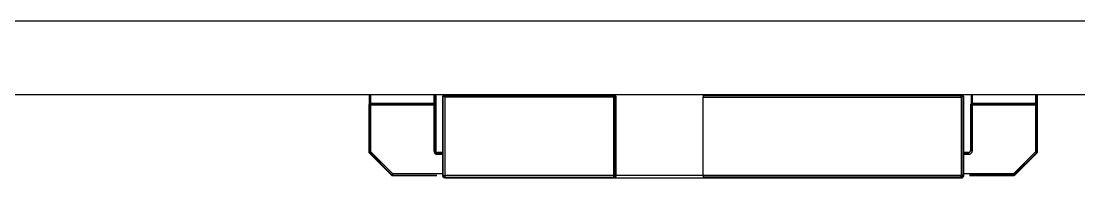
# Model space of a CAD drawing. Header units: millimetres. Extents: x 172 to 597, y 625 to 806.
# Drawn here: x 459.07 to 482.01, y 625.36 to 628.76 of the extents above; entities that cross this region are included whole.
import ezdxf

# ---------------------------------------------------------------- set-up
doc = ezdxf.new("R2010")
doc.units = ezdxf.units.MM

msp = doc.modelspace()

# ---------------------------------------------------------------- linework, layer by layer
at = {"color": 7, "linetype": 'Continuous', "lineweight": 25}
for p, q in [((520.623, 628.762), (175.961, 628.762)), ((520.623, 627.162), (175.961, 627.162)), ((466.625, 626.965), (466.625, 627.162)), ((468.064, 627.162), (468.064, 627.102)), ((468.064, 627.162), (468.064, 626.905)), ((468.064, 627.102), (468.064, 627.102)), ((468.064, 627.102), (468.064, 627.102)), ((468.064, 627.008), (468.064, 627.102)), ((468.214, 625.412), (468.214, 627.112)), ((468.228, 625.412), (468.228, 627.112)), ((471.924, 627.112), (468.263, 627.112)), ((468.263, 627.112), (468.263, 625.412)), ((468.263, 627.147), (471.924, 627.147)), ((471.924, 625.412), (471.924, 627.112)), ((471.959, 625.412), (471.959, 627.112)), ((473.864, 627.147), (479.464, 627.147)), ((473.864, 625.412), (473.864, 627.112)), ((473.864, 627.112), (479.464, 627.112)), ((479.464, 627.112), (479.464, 625.412)), ((479.499, 627.147), (479.5, 627.147)), ((479.499, 627.112), (479.499, 625.412)), ((479.514, 627.112), (479.514, 625.412)), ((479.515, 627.112), (479.514, 627.112)), ((479.515, 625.912), (479.515, 627.112)), ((479.676, 627.162), (479.676, 626.965)), ((481.114, 627.162), (481.114, 627.102)), ((481.114, 627.102), (481.114, 627.102)), ((481.114, 627.102), (481.114, 626.928)), ((481.114, 627.102), (481.114, 627.099)), ((481.114, 627.102), (481.114, 627.102)), ((481.114, 626.952), (481.114, 627.078)), ((466.614, 626.945), (466.625, 626.945)), ((466.614, 626.945), (466.614, 625.912)), ((466.625, 626.945), (466.654, 626.945)), ((466.625, 626.945), (466.625, 625.916)), ((468.024, 626.973), (466.654, 626.973)), ((468.024, 626.96), (466.654, 626.96)), ((466.654, 626.945), (468.024, 626.945)), ((466.654, 625.928), (466.654, 626.945)), ((468.024, 626.945), (468.024, 625.952)), ((468.024, 626.945), (468.052, 626.945)), ((468.052, 626.945), (468.064, 626.945)), ((468.052, 625.952), (468.052, 626.945)), ((468.064, 627.061), (468.064, 626.923)), ((468.064, 625.952), (468.064, 626.945)), ((468.064, 625.912), (468.064, 626.91)), ((468.064, 626.905), (468.064, 625.912)), ((468.064, 626.895), (468.064, 625.941)), ((479.664, 626.945), (479.676, 626.945)), ((479.664, 626.945), (479.664, 625.952)), ((479.676, 626.945), (479.676, 625.952)), ((479.676, 626.945), (479.704, 626.945)), ((481.074, 626.973), (479.704, 626.973)), ((481.074, 626.96), (479.704, 626.96)), ((479.704, 626.945), (481.074, 626.945)), ((479.704, 625.952), (479.704, 626.945)), ((481.074, 626.945), (481.102, 626.945)), ((481.074, 626.945), (481.074, 625.928)), ((481.102, 626.945), (481.114, 626.945)), ((481.102, 626.945), (481.102, 625.928)), ((481.114, 625.928), (481.114, 626.945)), ((481.114, 626.945), (481.114, 625.912)), ((481.114, 626.928), (481.114, 625.928)), ((481.114, 625.912), (481.114, 626.895)), ((479.514, 626.712), (479.514, 626.712)), ((479.514, 625.412), (479.514, 626.712)), ((479.514, 626.712), (479.514, 625.912)), ((468.024, 625.952), (468.052, 625.952)), ((468.052, 625.952), (468.064, 625.952)), ((468.064, 625.952), (468.064, 625.952)), ((479.664, 625.952), (479.676, 625.952)), ((479.676, 625.952), (479.704, 625.952)), ((466.614, 625.912), (467.114, 625.412)), ((467.119, 625.423), (466.625, 625.916)), ((467.13, 625.452), (466.654, 625.928)), ((468.075, 625.923), (468.075, 625.923)), ((468.214, 625.912), (468.104, 625.912)), ((479.624, 625.912), (479.514, 625.912)), ((479.624, 625.912), (479.624, 625.912)), ((481.074, 625.928), (480.598, 625.452)), ((480.614, 625.412), (481.114, 625.912)), ((481.114, 625.912), (480.614, 625.412)), ((481.094, 625.908), (480.618, 625.432)), ((480.626, 625.423), (481.102, 625.9)), ((481.102, 625.9), (480.626, 625.423)), ((481.102, 625.928), (481.074, 625.928)), ((481.114, 625.928), (481.102, 625.928)), ((481.102, 625.9), (481.102, 625.9)), ((481.111, 625.913), (481.111, 625.913)), ((481.114, 625.928), (481.114, 625.928)), ((481.114, 625.912), (481.114, 625.912)), ((467.114, 625.412), (468.088, 625.412)), ((471.924, 625.412), (468.263, 625.412)), ((468.263, 625.376), (471.924, 625.376)), ((468.263, 625.362), (471.924, 625.362)), ((479.464, 625.412), (473.864, 625.412)), ((479.464, 625.376), (473.864, 625.376)), ((473.864, 625.362), (479.464, 625.362)), ((479.639, 625.412), (480.598, 625.412)), ((480.598, 625.412), (480.598, 625.412)), ((480.598, 625.412), (480.614, 625.412)), ((480.613, 625.415), (480.613, 625.415)), ((480.614, 625.412), (480.613, 625.415)), ((480.614, 625.412), (480.614, 625.412)), ((480.626, 625.423), (480.626, 625.423))]:
    msp.add_line(p, q, dxfattribs=at)
at = {"color": 8, "linetype": 'Continuous', "lineweight": 25}
for p, q in [((466.654, 626.973), (466.654, 627.162)), ((468.024, 627.162), (468.024, 626.973)), ((468.052, 626.965), (468.052, 627.162)), ((468.064, 626.945), (468.064, 627.162)), ((468.064, 627.102), (468.064, 627.162)), ((479.704, 626.973), (479.704, 627.162)), ((481.074, 627.162), (481.074, 626.973)), ((481.102, 627.162), (481.102, 626.965)), ((481.114, 626.945), (481.114, 627.162)), ((481.114, 627.102), (481.114, 627.162)), ((481.114, 627.162), (481.114, 626.945)), ((481.114, 627.102), (481.114, 627.102)), ((481.114, 626.895), (481.114, 626.895)), ((468.214, 625.9), (468.104, 625.9)), ((468.104, 625.872), (468.214, 625.872)), ((479.624, 625.9), (479.514, 625.9)), ((479.514, 625.872), (479.624, 625.872)), ((467.119, 625.423), (468.089, 625.423)), ((468.214, 625.452), (467.13, 625.452)), ((480.598, 625.452), (479.514, 625.452)), ((480.598, 625.423), (479.639, 625.423))]:
    msp.add_line(p, q, dxfattribs=at)
at = {"color": 7, "linetype": 'Continuous', "lineweight": 25, "flags": 128}
for points in [[(468.263, 627.112), (468.259, 627.116), (468.255, 627.12), (468.251, 627.124), (468.247, 627.128), (468.244, 627.132), (468.24, 627.135), (468.237, 627.138), (468.235, 627.141)], [(471.974, 625.412), (471.974, 626.364), (471.974, 627.112)], [(479.464, 627.112), (479.468, 627.116), (479.472, 627.12), (479.476, 627.124), (479.48, 627.128), (479.484, 627.132), (479.487, 627.135), (479.49, 627.138), (479.493, 627.141)], [(466.654, 626.96), (466.654, 626.962), (466.654, 626.964), (466.654, 626.966), (466.654, 626.967), (466.654, 626.969), (466.654, 626.97), (466.654, 626.972), (466.654, 626.973)], [(466.654, 626.945), (466.654, 626.947), (466.654, 626.949), (466.654, 626.951), (466.654, 626.953), (466.654, 626.955), (466.654, 626.957), (466.654, 626.959), (466.654, 626.96)], [(468.024, 626.973), (468.024, 626.972), (468.024, 626.97), (468.024, 626.969), (468.024, 626.967), (468.024, 626.966), (468.024, 626.964), (468.024, 626.962), (468.024, 626.96)], [(468.024, 626.96), (468.024, 626.959), (468.024, 626.957), (468.024, 626.955), (468.024, 626.953), (468.024, 626.951), (468.024, 626.949), (468.024, 626.947), (468.024, 626.945)], [(468.064, 626.923), (468.064, 626.922), (468.064, 626.92), (468.064, 626.919), (468.064, 626.917), (468.064, 626.916), (468.064, 626.914), (468.064, 626.912), (468.064, 626.91)], [(468.064, 626.91), (468.064, 626.909), (468.064, 626.907), (468.064, 626.905), (468.064, 626.903), (468.064, 626.901), (468.064, 626.899), (468.064, 626.897), (468.064, 626.895)], [(479.704, 626.96), (479.704, 626.962), (479.704, 626.964), (479.704, 626.966), (479.704, 626.967), (479.704, 626.969), (479.704, 626.97), (479.704, 626.972), (479.704, 626.973)], [(479.704, 626.945), (479.704, 626.947), (479.704, 626.949), (479.704, 626.951), (479.704, 626.953), (479.704, 626.955), (479.704, 626.957), (479.704, 626.959), (479.704, 626.96)], [(481.074, 626.973), (481.074, 626.972), (481.074, 626.97), (481.074, 626.969), (481.074, 626.967), (481.074, 626.966), (481.074, 626.964), (481.074, 626.962), (481.074, 626.96)], [(481.074, 626.96), (481.074, 626.959), (481.074, 626.957), (481.074, 626.955), (481.074, 626.953), (481.074, 626.951), (481.074, 626.949), (481.074, 626.947), (481.074, 626.945)], [(481.114, 626.895), (481.114, 626.903), (481.114, 626.911), (481.114, 626.918), (481.114, 626.926), (481.114, 626.933), (481.114, 626.94), (481.114, 626.946), (481.114, 626.952)], [(468.104, 625.9), (468.104, 625.897), (468.104, 625.894), (468.104, 625.891), (468.104, 625.887), (468.104, 625.883), (468.104, 625.879), (468.104, 625.876), (468.104, 625.872)], [(479.624, 625.872), (479.624, 625.876), (479.624, 625.879), (479.624, 625.883), (479.624, 625.887), (479.624, 625.891), (479.624, 625.894), (479.624, 625.897), (479.624, 625.9)], [(481.074, 625.928), (481.077, 625.925), (481.08, 625.923), (481.082, 625.92), (481.085, 625.917), (481.087, 625.915), (481.09, 625.913), (481.092, 625.91), (481.094, 625.908)], [(481.094, 625.908), (481.096, 625.906), (481.098, 625.905), (481.099, 625.903), (481.1, 625.902), (481.101, 625.901), (481.102, 625.9), (481.102, 625.9), (481.102, 625.9)], [(480.618, 625.432), (480.615, 625.434), (480.613, 625.436), (480.611, 625.438), (480.608, 625.441), (480.606, 625.443), (480.603, 625.446), (480.6, 625.449), (480.598, 625.452)], [(480.598, 625.452), (480.6, 625.447), (480.602, 625.442), (480.604, 625.437), (480.605, 625.433), (480.607, 625.429), (480.609, 625.425), (480.61, 625.422), (480.611, 625.419)], [(480.598, 625.452), (480.598, 625.448), (480.598, 625.444), (480.598, 625.44), (480.598, 625.436), (480.598, 625.433), (480.598, 625.429), (480.598, 625.426), (480.598, 625.423)], [(480.598, 625.423), (480.598, 625.422), (480.598, 625.421), (480.598, 625.42), (480.598, 625.419), (480.598, 625.418), (480.598, 625.417), (480.598, 625.417), (480.598, 625.416)], [(480.623, 625.426), (480.622, 625.427), (480.622, 625.427), (480.621, 625.428), (480.62, 625.429), (480.62, 625.429), (480.619, 625.43), (480.618, 625.431), (480.618, 625.432)]]:
    msp.add_lwpolyline(points, dxfattribs=at)
at = {"color": 8, "linetype": 'Continuous', "lineweight": 25, "flags": 128}
for points in [[(481.114, 627.098), (481.114, 627.098), (481.114, 627.102)], [(481.114, 627.078), (481.114, 627.075), (481.114, 627.075)], [(481.114, 626.948), (481.114, 626.949), (481.114, 626.952)]]:
    msp.add_lwpolyline(points, dxfattribs=at)
at = {"color": 7, "linetype": 'Continuous', "lineweight": 25}
for centre, radius, start, end in [((468.275, 627.1), 0.0572, 134.5101, 167.9429), ((474.264, 633.172), 8.528, 224.9463, 225.0079), ((468.275, 627.1), 0.0572, 102.0479, 135.4944), ((471.925, 627.081), 0.0659, 64.7745, 90.4684), ((471.936, 627.143), 0.0174, 351.691, 51.8998), ((471.87, 627.143), 0.0823, 337.3976, 357.8999), ((479.452, 627.1), 0.0573, 44.5098, 77.9376), ((479.453, 627.1), 0.0572, 12.0531, 45.4946), ((461.83, 627.082), 19.284, 359.99, 0.0596), ((466.639, 626.944), 0.025, 122.0784, 177.2146), ((466.653, 626.924), 0.0495, 88.9984, 123.6531), ((468.025, 626.924), 0.0495, 56.3519, 90.9999), ((468.039, 626.944), 0.0251, 2.8088, 57.9289), ((479.689, 626.944), 0.025, 122.0784, 177.2146), ((479.703, 626.924), 0.0495, 88.9984, 123.6531), ((481.075, 626.924), 0.0495, 56.3519, 90.9999), ((481.089, 626.944), 0.0251, 2.8088, 57.9289), ((468.104, 625.952), 0.08, 180, 270), ((468.104, 625.952), 0.04, 180, 225), ((468.104, 625.952), 0.04, 180, 225), ((479.624, 625.952), 0.08, 270, 0), ((479.624, 625.952), 0.04, 315, 0), ((468.104, 625.952), 0.04, 225, 270), ((468.104, 625.952), 0.04, 225, 270), ((477.746, 625.902), 9.642, 179.9404, 180.01), ((479.624, 625.952), 0.04, 270, 315), ((489.266, 625.902), 9.642, 179.9404, 180.01), ((481.074, 625.928), 0.04, 315, 337.5), ((481.074, 625.928), 0.04, 315, 337.5), ((481.074, 625.928), 0.04, 337.5, 0), ((481.074, 625.928), 0.04, 337.5, 0), ((468.247, 625.414), 0.0339, 184.4034, 247.9953), ((468.251, 625.38), 0.0167, 171.5281, 233.1122), ((468.316, 625.38), 0.0813, 156.8233, 177.7827), ((468.263, 625.441), 0.0651, 244.1889, 270.4772), ((471.925, 625.443), 0.0659, 269.5316, 295.2255), ((471.87, 625.38), 0.0825, 2.1142, 22.6812), ((471.936, 625.381), 0.0174, 308.1093, 8.3068), ((479.464, 625.441), 0.0651, 269.5238, 295.8081), ((479.411, 625.38), 0.0817, 2.2627, 23.3367), ((479.476, 625.38), 0.0167, 306.9008, 8.5022), ((479.48, 625.414), 0.034, 292.0013, 355.5733), ((480.594, 625.461), 0.0449, 274.8087, 292.5479), ((482.721, 625.415), 2.123, 179.9865, 180.1005), ((480.598, 625.452), 0.04, 270, 292.5), ((480.598, 625.452), 0.04, 270, 292.5), ((480.594, 625.461), 0.0449, 292.4523, 310.1906), ((483.2, 626.491), 2.802, 202.4882, 202.5868), ((480.598, 625.452), 0.04, 292.5, 315), ((480.598, 625.452), 0.04, 292.5, 315), ((482.75, 627.553), 3.008, 224.9905, 225.071)]:
    msp.add_arc(centre, radius, start, end, dxfattribs=at)
for points, knots in [([(468.052, 627.073), (468.055, 627.077), (468.062, 627.086), (468.063, 627.096), (468.064, 627.102)], [0, 0, 0, 0, 0.389886, 1, 1, 1, 1]), ([(468.064, 627.102), (468.064, 627.097), (468.064, 627.089), (468.064, 627.076), (468.064, 627.065), (468.064, 627.061)], [0, 0, 0, 0, 0.542423, 0.792924, 1, 1, 1, 1]), ([(468.219, 627.112), (468.217, 627.112), (468.214, 627.112), (468.214, 627.112), (468.214, 627.112)], [0, 0, 0, 0, 0.55974, 1, 1, 1, 1]), ([(468.228, 627.112), (468.226, 627.112), (468.222, 627.112), (468.22, 627.112), (468.219, 627.112)], [0, 0, 0, 0, 0.559874, 1, 1, 1, 1]), ([(468.263, 627.162), (468.263, 627.161), (468.263, 627.161), (468.263, 627.158), (468.263, 627.156)], [0, 0, 0, 0, 0.55974, 1, 1, 1, 1]), ([(468.263, 627.156), (468.263, 627.155), (468.263, 627.152), (468.263, 627.149), (468.263, 627.147)], [0, 0, 0, 0, 0.559874, 1, 1, 1, 1]), ([(471.924, 627.162), (471.928, 627.161), (471.936, 627.161), (471.943, 627.158), (471.946, 627.156)], [0, 0, 0, 0, 0.559746, 1, 1, 1, 1]), ([(471.946, 627.112), (471.942, 627.112), (471.935, 627.112), (471.928, 627.112), (471.924, 627.112)], [0, 0, 0, 0, 0.559741, 1, 1, 1, 1]), ([(471.959, 627.112), (471.957, 627.112), (471.953, 627.112), (471.948, 627.112), (471.946, 627.112)], [0, 0, 0, 0, 0.559883, 1, 1, 1, 1]), ([(479.464, 627.156), (479.464, 627.158), (479.464, 627.161), (479.464, 627.161), (479.464, 627.162)], [0, 0, 0, 0, 0.55974, 1, 1, 1, 1]), ([(479.464, 627.147), (479.464, 627.149), (479.464, 627.153), (479.464, 627.155), (479.464, 627.156)], [0, 0, 0, 0, 0.559874, 1, 1, 1, 1]), ([(479.509, 627.112), (479.507, 627.112), (479.504, 627.112), (479.501, 627.112), (479.499, 627.112)], [0, 0, 0, 0, 0.559874, 1, 1, 1, 1]), ([(479.514, 627.112), (479.514, 627.112), (479.513, 627.112), (479.51, 627.112), (479.509, 627.112)], [0, 0, 0, 0, 0.55974, 1, 1, 1, 1]), ([(468.064, 626.91), (468.064, 626.917), (468.064, 626.933), (468.064, 626.967), (468.064, 626.991), (468.064, 627.008)], [0, 0, 0, 0, 0.201752, 0.44877, 1, 1, 1, 1]), ([(468.104, 625.872), (468.094, 625.881), (468.079, 625.896), (468.066, 625.92), (468.064, 625.934), (468.064, 625.941)], [0, 0, 0, 0, 0.504903, 0.750087, 1, 1, 1, 1]), ([(466.614, 625.912), (466.614, 625.912), (466.616, 625.912), (466.622, 625.915), (466.625, 625.916)], [0, 0, 0, 0, 0.554193, 1, 1, 1, 1]), ([(466.625, 625.916), (466.63, 625.918), (466.639, 625.922), (466.649, 625.926), (466.654, 625.928)], [0, 0, 0, 0, 0.55524, 1, 1, 1, 1]), ([(481.11, 625.913), (481.111, 625.913), (481.114, 625.912), (481.114, 625.912), (481.114, 625.912)], [0, 0, 0, 0, 0.210839, 1, 1, 1, 1]), ([(467.119, 625.423), (467.117, 625.42), (467.114, 625.413), (467.114, 625.412), (467.114, 625.412)], [0, 0, 0, 0, 0.56529, 1, 1, 1, 1]), ([(467.13, 625.452), (467.128, 625.446), (467.123, 625.435), (467.12, 625.427), (467.119, 625.423)], [0, 0, 0, 0, 0.565249, 1, 1, 1, 1]), ([(468.228, 625.412), (468.23, 625.412), (468.234, 625.412), (468.239, 625.412), (468.241, 625.412)], [0, 0, 0, 0, 0.559874, 1, 1, 1, 1]), ([(468.241, 625.367), (468.239, 625.368), (468.234, 625.371), (468.23, 625.375), (468.228, 625.376)], [0, 0, 0, 0, 0.559874, 1, 1, 1, 1]), ([(468.241, 625.412), (468.245, 625.412), (468.252, 625.412), (468.26, 625.412), (468.263, 625.412)], [0, 0, 0, 0, 0.55974, 1, 1, 1, 1]), ([(468.263, 625.362), (468.259, 625.362), (468.251, 625.362), (468.244, 625.366), (468.241, 625.367)], [0, 0, 0, 0, 0.55974, 1, 1, 1, 1]), ([(471.946, 625.412), (471.943, 625.412), (471.936, 625.412), (471.928, 625.412), (471.924, 625.412)], [0, 0, 0, 0, 0.501901, 1, 1, 1, 1]), ([(471.946, 625.367), (471.942, 625.365), (471.935, 625.362), (471.928, 625.362), (471.924, 625.362)], [0, 0, 0, 0, 0.5597458, 1, 1, 1, 1]), ([(471.924, 625.362), (471.967, 625.362), (472.052, 625.362), (472.572, 625.362), (473.204, 625.362), (473.644, 625.362), (473.864, 625.362)], [0, 0, 0, 0, 0.279633, 0.559261, 0.779629, 1, 1, 1, 1]), ([(471.959, 625.412), (471.957, 625.412), (471.953, 625.412), (471.948, 625.412), (471.946, 625.412)], [0, 0, 0, 0, 0.590302, 1, 1, 1, 1]), ([(471.974, 625.412), (471.974, 625.407), (471.973, 625.398), (471.967, 625.385), (471.958, 625.374), (471.95, 625.369), (471.946, 625.367)], [0, 0, 0, 0, 0.25, 0.5, 0.75, 1, 1, 1, 1]), ([(473.864, 625.412), (473.62, 625.412), (473.133, 625.412), (472.515, 625.412), (472.076, 625.412), (472.008, 625.412), (471.974, 625.412)], [0, 0, 0, 0, 0.25, 0.5, 0.75, 1, 1, 1, 1]), ([(479.486, 625.412), (479.483, 625.412), (479.475, 625.412), (479.468, 625.412), (479.464, 625.412)], [0, 0, 0, 0, 0.501914, 1, 1, 1, 1]), ([(479.486, 625.367), (479.482, 625.365), (479.475, 625.362), (479.467, 625.362), (479.464, 625.362)], [0, 0, 0, 0, 0.55974, 1, 1, 1, 1]), ([(479.464, 625.362), (479.468, 625.362), (479.476, 625.362), (479.483, 625.366), (479.486, 625.367)], [0, 0, 0, 0, 0.55974, 1, 1, 1, 1]), ([(479.499, 625.412), (479.497, 625.412), (479.493, 625.412), (479.488, 625.412), (479.486, 625.412)], [0, 0, 0, 0, 0.591822, 1, 1, 1, 1]), ([(479.499, 625.376), (479.497, 625.374), (479.493, 625.371), (479.488, 625.368), (479.486, 625.367)], [0, 0, 0, 0, 0.559874, 1, 1, 1, 1]), ([(479.486, 625.367), (479.489, 625.368), (479.494, 625.371), (479.498, 625.375), (479.499, 625.376)], [0, 0, 0, 0, 0.559874, 1, 1, 1, 1]), ([(479.509, 625.389), (479.508, 625.387), (479.505, 625.382), (479.501, 625.378), (479.5, 625.376)], [0, 0, 0, 0, 0.559874, 1, 1, 1, 1]), ([(479.514, 625.412), (479.514, 625.407), (479.514, 625.4), (479.511, 625.392), (479.509, 625.389)], [0, 0, 0, 0, 0.55974, 1, 1, 1, 1])]:
    msp.add_open_spline(points, degree=3, knots=knots, dxfattribs=at)
for points in [[(468.214, 627.112), (468.214, 627.115), (468.214, 627.121), (468.217, 627.131), (468.222, 627.14), (468.226, 627.145), (468.228, 627.147)], [(468.263, 627.147), (468.263, 627.145), (468.263, 627.14), (468.263, 627.131), (468.263, 627.121), (468.263, 627.115), (468.263, 627.112)], [(471.924, 627.112), (471.924, 627.115), (471.924, 627.121), (471.924, 627.131), (471.924, 627.139), (471.924, 627.144), (471.924, 627.147)], [(471.946, 627.156), (471.95, 627.154), (471.958, 627.149), (471.967, 627.138), (471.973, 627.126), (471.974, 627.116), (471.974, 627.112)], [(473.864, 627.147), (473.864, 627.145), (473.864, 627.14), (473.864, 627.131), (473.864, 627.121), (473.864, 627.115), (473.864, 627.112)], [(479.464, 627.112), (479.464, 627.115), (479.464, 627.121), (479.464, 627.131), (479.464, 627.14), (479.464, 627.145), (479.464, 627.147)], [(479.499, 627.147), (479.501, 627.145), (479.506, 627.14), (479.51, 627.131), (479.513, 627.121), (479.514, 627.115), (479.514, 627.112)], [(479.515, 627.112), (479.514, 627.115), (479.514, 627.121), (479.511, 627.131), (479.506, 627.14), (479.502, 627.145), (479.5, 627.147)], [(468.214, 625.412), (468.214, 625.412), (468.214, 625.412), (468.217, 625.412), (468.222, 625.412), (468.226, 625.412), (468.228, 625.412)], [(468.228, 625.376), (468.226, 625.379), (468.222, 625.384), (468.217, 625.392), (468.214, 625.402), (468.214, 625.408), (468.214, 625.412)], [(468.263, 625.412), (468.263, 625.408), (468.263, 625.402), (468.263, 625.392), (468.263, 625.384), (468.263, 625.379), (468.263, 625.376)], [(468.263, 625.376), (468.263, 625.374), (468.263, 625.37), (468.263, 625.365), (468.263, 625.362), (468.263, 625.362), (468.263, 625.362)], [(471.924, 625.377), (471.924, 625.379), (471.924, 625.384), (471.924, 625.393), (471.924, 625.402), (471.924, 625.408), (471.924, 625.412)], [(471.924, 625.362), (471.924, 625.362), (471.924, 625.362), (471.924, 625.365), (471.924, 625.37), (471.924, 625.374), (471.924, 625.377)], [(471.974, 625.412), (471.974, 625.412), (471.973, 625.412), (471.97, 625.412), (471.966, 625.412), (471.961, 625.412), (471.959, 625.412)], [(473.864, 625.412), (473.864, 625.408), (473.864, 625.402), (473.864, 625.392), (473.864, 625.384), (473.864, 625.379), (473.864, 625.376)], [(473.864, 625.376), (473.864, 625.374), (473.864, 625.37), (473.864, 625.365), (473.864, 625.362), (473.864, 625.362), (473.864, 625.362)], [(479.464, 625.376), (479.464, 625.379), (479.464, 625.384), (479.464, 625.392), (479.464, 625.402), (479.464, 625.408), (479.464, 625.412)], [(479.464, 625.362), (479.464, 625.362), (479.464, 625.362), (479.464, 625.365), (479.464, 625.37), (479.464, 625.374), (479.464, 625.376)], [(479.514, 625.412), (479.514, 625.412), (479.513, 625.412), (479.51, 625.412), (479.506, 625.412), (479.501, 625.412), (479.499, 625.412)], [(479.514, 625.412), (479.514, 625.408), (479.513, 625.402), (479.51, 625.392), (479.506, 625.384), (479.501, 625.379), (479.499, 625.376)], [(479.499, 625.376), (479.502, 625.379), (479.506, 625.384), (479.511, 625.392), (479.514, 625.402), (479.514, 625.408), (479.514, 625.412)]]:
    msp.add_open_spline(points, degree=3, dxfattribs=at)

doc.saveas('drawing.dxf')
